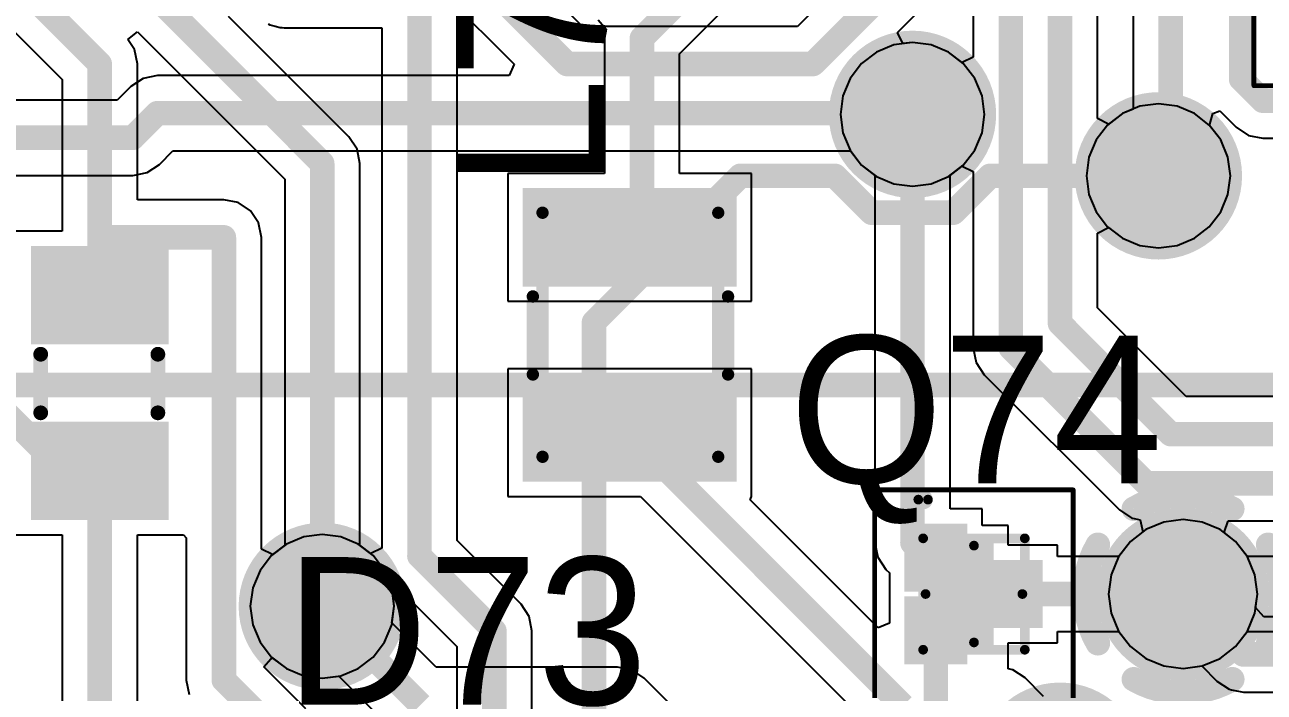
# Model space of a CAD drawing. Header units: millimetres. Extents: x 50.7 to 141.9, y 26.7 to 123.6.
# Drawn here: x 91.8 to 104.6, y 84.84 to 91.73 of the extents above; entities that cross this region are included whole.
import ezdxf

# ---------------------------------------------------------------- set-up
doc = ezdxf.new("R2010")
doc.units = ezdxf.units.MM
for name, color, linetype in [('BottomLayer', 5, 'Continuous'), ('BottomSolder', 6, 'Continuous'), ('InternalPlane1', 76, 'Continuous'), ('InternalPlane3', 216, 'Continuous'), ('Mechanical13', 56, 'Continuous'), ('Mechanical15', 56, 'Continuous'), ('Mechanical16', 56, 'Continuous'), ('MidLayer1', 16, 'Continuous'), ('MidLayer2', 76, 'Continuous'), ('MidLayer3', 90, 'Continuous'), ('MidLayer4', 156, 'Continuous'), ('MultiLayer', 9, 'Continuous'), ('TopLayer', 1, 'Continuous'), ('TopOverlay', 2, 'Continuous'), ('TopPaste', 8, 'Continuous'), ('TopSolder', 216, 'Continuous')]:
    doc.layers.add(name, color=color, linetype=linetype)

msp = doc.modelspace()

# ---------------------------------------------------------------- linework, layer by layer
at = {"layer": 'BottomLayer'}
for p, q in [((97.558, 91.713), (95.386, 93.886)), ((101.339, 93.276), (99.776, 91.713)), ((95.035, 93.138), (96.85, 91.323)), ((100.81, 91.649), (102.002, 92.84)), ((99.776, 91.713), (97.558, 91.713)), ((100.866, 91.535), (100.81, 91.649)), ((100.965, 91.548), (100.866, 91.535)), ((101.157, 91.523), (100.965, 91.548)), ((101.336, 91.448), (101.157, 91.523)), ((101.49, 91.33), (101.336, 91.448)), ((96.85, 91.323), (96.801, 91.205)), ((101.608, 91.176), (101.49, 91.33)), ((93.018, 91.176), (92.891, 91.092)), ((93.166, 91.205), (93.018, 91.176)), ((96.801, 91.205), (93.166, 91.205)), ((101.683, 90.997), (101.608, 91.176)), ((92.891, 91.092), (92.751, 90.951)), ((92.751, 90.951), (91.423, 90.951)), ((101.708, 90.805), (101.683, 90.997)), ((103.313, 90.888), (103.134, 90.813)), ((103.505, 90.913), (103.313, 90.888)), ((103.697, 90.888), (103.505, 90.913)), ((103.876, 90.813), (103.697, 90.888)), ((101.683, 90.613), (101.708, 90.805)), ((103.134, 90.813), (102.98, 90.695)), ((104.03, 90.695), (103.876, 90.813)), ((102.98, 90.695), (102.862, 90.541)), ((104.148, 90.541), (104.03, 90.695)), ((101.608, 90.434), (101.683, 90.613)), ((102.862, 90.541), (102.787, 90.362)), ((104.223, 90.362), (104.148, 90.541)), ((93.187, 90.288), (93.327, 90.429)), ((93.327, 90.429), (100.325, 90.429)), ((100.325, 90.429), (100.44, 90.28)), ((101.49, 90.28), (101.608, 90.434)), ((93.061, 90.204), (93.187, 90.288)), ((100.44, 90.28), (100.594, 90.162)), ((101.336, 90.162), (101.49, 90.28)), ((102.787, 90.362), (102.762, 90.17)), ((104.248, 90.17), (104.223, 90.362)), ((91.423, 90.175), (92.912, 90.175)), ((92.912, 90.175), (93.061, 90.204)), ((100.594, 90.162), (100.773, 90.087)), ((101.157, 90.087), (101.336, 90.162)), ((102.762, 90.17), (102.787, 89.978)), ((104.223, 89.978), (104.248, 90.17)), ((100.773, 90.087), (100.965, 90.062)), ((100.965, 90.062), (101.157, 90.087)), ((102.787, 89.978), (102.862, 89.799)), ((104.148, 89.799), (104.223, 89.978)), ((102.862, 89.799), (102.98, 89.645)), ((104.03, 89.645), (104.148, 89.799)), ((102.98, 89.645), (103.134, 89.527)), ((103.876, 89.527), (104.03, 89.645)), ((103.134, 89.527), (103.313, 89.452)), ((103.697, 89.452), (103.876, 89.527)), ((103.313, 89.452), (103.505, 89.427)), ((103.505, 89.427), (103.697, 89.452)), ((103.56, 86.594), (103.375, 86.518)), ((103.759, 86.621), (103.56, 86.594)), ((103.958, 86.594), (103.759, 86.621)), ((104.143, 86.518), (103.958, 86.594)), ((94.677, 86.443), (94.498, 86.368)), ((94.869, 86.468), (94.677, 86.443)), ((95.061, 86.443), (94.869, 86.468)), ((95.24, 86.368), (95.061, 86.443)), ((103.375, 86.518), (103.216, 86.395)), ((104.302, 86.395), (104.143, 86.518)), ((94.498, 86.368), (94.344, 86.25)), ((95.394, 86.25), (95.24, 86.368)), ((103.216, 86.395), (103.093, 86.236)), ((104.421, 86.24), (104.302, 86.395)), ((94.344, 86.25), (94.226, 86.096)), ((95.512, 86.096), (95.394, 86.25)), ((103.093, 86.236), (103.017, 86.051)), ((105.122, 86.24), (104.421, 86.24)), ((94.226, 86.096), (94.151, 85.917)), ((95.587, 85.917), (95.512, 86.096)), ((103.017, 86.051), (102.99, 85.852)), ((94.151, 85.917), (94.126, 85.725)), ((95.612, 85.725), (95.587, 85.917)), ((102.99, 85.852), (103.017, 85.653)), ((94.126, 85.725), (94.151, 85.533)), ((95.589, 85.554), (95.612, 85.725)), ((103.017, 85.653), (103.093, 85.468)), ((94.151, 85.533), (94.226, 85.354)), ((96.046, 85.097), (95.589, 85.554)), ((103.093, 85.468), (103.216, 85.309)), ((104.302, 85.309), (104.421, 85.464)), ((104.421, 85.464), (105.283, 85.464)), ((94.226, 85.354), (94.344, 85.2)), ((103.216, 85.309), (103.375, 85.186)), ((104.143, 85.186), (104.302, 85.309)), ((94.344, 85.2), (94.498, 85.082)), ((103.375, 85.186), (103.56, 85.11)), ((103.958, 85.11), (104.143, 85.186)), ((94.498, 85.082), (94.677, 85.007)), ((94.677, 85.007), (94.869, 84.982)), ((94.869, 84.982), (95.04, 85.005)), ((95.04, 85.005), (95.428, 84.616)), ((97.917, 85.097), (96.046, 85.097)), ((98.066, 85.068), (97.917, 85.097)), ((98.192, 84.984), (98.066, 85.068)), ((103.56, 85.11), (103.759, 85.083)), ((103.759, 85.083), (103.958, 85.11)), ((98.52, 84.655), (98.192, 84.984))]:
    msp.add_line(p, q, dxfattribs=at)
at = {"layer": 'BottomLayer', "const_width": 0.254}
for points in [[(95.111, 93.611), (97.397, 91.325)], [(99.937, 91.325), (101.727, 93.115)], [(97.397, 91.325), (99.937, 91.325)], [(92.912, 90.563), (93.166, 90.817)], [(93.166, 90.817), (100.838, 90.817)], [(90.793, 90.563), (92.912, 90.563)], [(103.759, 85.852), (105.283, 85.852)], [(94.869, 85.725), (95.885, 84.709)]]:
    msp.add_lwpolyline(points, dxfattribs=at)
at = {"layer": 'BottomLayer'}
for points, const_width in [([(97.333, 91.325, 1), (97.46, 91.325, 1)], 0.127), ([(97.333, 91.325, 1), (97.46, 91.325, 1)], 0.127), ([(99.873, 91.325, 1), (100, 91.325, 1)], 0.127), ([(99.873, 91.325, 1), (100, 91.325, 1)], 0.127), ([(100.724, 90.805, 1), (101.206, 90.805, 1)], 0.483), ([(93.103, 90.817, 1), (93.23, 90.817, 1)], 0.127), ([(93.103, 90.817, 1), (93.23, 90.817, 1)], 0.127), ([(100.775, 90.817, 1), (100.901, 90.817, 1)], 0.127), ([(92.849, 90.563, 1), (92.976, 90.563, 1)], 0.127), ([(92.849, 90.563, 1), (92.976, 90.563, 1)], 0.127), ([(103.264, 90.17, 1), (103.746, 90.17, 1)], 0.483), ([(103.505, 85.852, 1), (104.013, 85.852, 1)], 0.508), ([(94.628, 85.725, 1), (95.11, 85.725, 1)], 0.483), ([(103.695, 85.852, 1), (103.823, 85.852, 1)], 0.127), ([(94.805, 85.725, 1), (94.932, 85.725, 1)], 0.127)]:
    msp.add_lwpolyline(points, format="xyb", close=True, dxfattribs=dict(at, const_width=const_width))
at = {"layer": 'BottomSolder'}
for points, const_width in [([(100.673, 90.805, 1), (101.257, 90.805, 1)], 0.584), ([(103.213, 90.17, 1), (103.797, 90.17, 1)], 0.584), ([(103.454, 85.852, 1), (104.064, 85.852, 1)], 0.61), ([(94.577, 85.725, 1), (95.161, 85.725, 1)], 0.584)]:
    msp.add_lwpolyline(points, format="xyb", close=True, dxfattribs=dict(at, const_width=const_width))
at = {"layer": 'InternalPlane1'}
for points, const_width in [([(100.533, 90.805, 1), (101.397, 90.805, 1)], 0.864), ([(103.073, 90.17, 1), (103.937, 90.17, 1)], 0.864), ([(103.188, 86.732, 1), (103.314, 86.732, 1)], 0.127), ([(104.204, 86.732, 1), (104.331, 86.732, 1)], 0.127), ([(94.437, 85.725, 1), (95.301, 85.725, 1)], 0.864), ([(102.816, 86.36, 1), (102.943, 86.36, 1)], 0.127), ([(104.575, 86.36, 1), (104.702, 86.36, 1)], 0.127), ([(102.816, 85.344, 1), (102.943, 85.344, 1)], 0.127), ([(104.575, 85.344, 1), (104.702, 85.344, 1)], 0.127), ([(103.188, 84.972, 1), (103.314, 84.972, 1)], 0.127), ([(104.204, 84.972, 1), (104.331, 84.972, 1)], 0.127), ([(102.057, 84.074, 1), (102.921, 84.074, 1)], 0.864)]:
    msp.add_lwpolyline(points, format="xyb", close=True, dxfattribs=dict(at, const_width=const_width))
at = {"layer": 'InternalPlane1', "const_width": 0.254}
for points in [[(103.251, 86.732, -0.267949), (104.267, 86.732)], [(102.879, 85.344, -0.267949), (102.879, 86.36)], [(104.639, 86.36, -0.267949), (104.639, 85.344)], [(104.267, 84.972, -0.267949), (103.251, 84.972)]]:
    msp.add_lwpolyline(points, format="xyb", dxfattribs=at)
at = {"layer": 'InternalPlane3'}
for points, const_width in [([(100.533, 90.805, 1), (101.397, 90.805, 1)], 0.864), ([(103.073, 90.17, 1), (103.937, 90.17, 1)], 0.864), ([(103.314, 85.852, 1), (104.204, 85.852, 1)], 0.889), ([(94.437, 85.725, 1), (95.301, 85.725, 1)], 0.864), ([(102.057, 84.074, 1), (102.921, 84.074, 1)], 0.864)]:
    msp.add_lwpolyline(points, format="xyb", close=True, dxfattribs=dict(at, const_width=const_width))
at = {"layer": 'Mechanical13', "const_width": 0.1}
for points in [[(101.075, 86.427), (102.125, 86.427)], [(101.075, 85.277), (101.075, 86.427)], [(102.125, 85.277), (102.125, 86.427)], [(101.075, 85.277), (102.125, 85.277)]]:
    msp.add_lwpolyline(points, dxfattribs=at)
at = {"layer": 'Mechanical13', "const_width": 0.05}
for points in [[(101.05, 86.427, 1), (101.1, 86.427, 1)], [(101.05, 86.427, 1), (101.1, 86.427, 1)], [(102.1, 86.427, 1), (102.15, 86.427, 1)], [(102.1, 86.427, 1), (102.15, 86.427, 1)], [(101.05, 85.277, 1), (101.1, 85.277, 1)], [(101.05, 85.277, 1), (101.1, 85.277, 1)], [(102.1, 85.277, 1), (102.15, 85.277, 1)], [(102.1, 85.277, 1), (102.15, 85.277, 1)]]:
    msp.add_lwpolyline(points, format="xyb", close=True, dxfattribs=at)
at = {"layer": 'Mechanical15'}
for points, const_width in [([(104.491, 91.102), (104.491, 93.302)], 0.05), ([(104.491, 91.102), (107.091, 91.102)], 0.05), ([(100.575, 86.927), (102.625, 86.927)], 0.05), ([(100.575, 84.777), (100.575, 86.927)], 0.05), ([(102.625, 84.777), (102.625, 86.927)], 0.05), ([(101.6, 85.352), (101.6, 86.352)], 0.1), ([(101.1, 85.852), (102.1, 85.852)], 0.1)]:
    msp.add_lwpolyline(points, dxfattribs=dict(at, const_width=const_width))
for points, const_width in [([(104.479, 91.102, 1), (104.503, 91.102, 1)], 0.025), ([(104.479, 91.102, 1), (104.503, 91.102, 1)], 0.025), ([(100.563, 86.927, 1), (100.588, 86.927, 1)], 0.025), ([(100.563, 86.927, 1), (100.588, 86.927, 1)], 0.025), ([(102.612, 86.927, 1), (102.637, 86.927, 1)], 0.025), ([(102.612, 86.927, 1), (102.637, 86.927, 1)], 0.025), ([(101.575, 86.352, 1), (101.625, 86.352, 1)], 0.05), ([(101.075, 85.852, 1), (101.125, 85.852, 1)], 0.05), ([(102.075, 85.852, 1), (102.125, 85.852, 1)], 0.05), ([(101.575, 85.352, 1), (101.625, 85.352, 1)], 0.05)]:
    msp.add_lwpolyline(points, format="xyb", close=True, dxfattribs=dict(at, const_width=const_width))
at = {"layer": 'Mechanical16', "const_width": 0.127}
for points in [[(97.144, 87.269), (97.144, 89.789)], [(97.144, 89.789), (98.958, 89.789)], [(98.958, 87.269), (98.958, 89.789)], [(97.144, 87.269), (98.958, 87.269)]]:
    msp.add_lwpolyline(points, dxfattribs=at)
at = {"layer": 'Mechanical16', "const_width": 0.0635}
for points in [[(97.112, 89.789, 1), (97.176, 89.789, 1)], [(97.112, 89.789, 1), (97.176, 89.789, 1)], [(98.927, 89.789, 1), (98.99, 89.789, 1)], [(98.927, 89.789, 1), (98.99, 89.789, 1)], [(97.112, 87.269, 1), (97.176, 87.269, 1)], [(97.112, 87.269, 1), (97.176, 87.269, 1)], [(98.927, 87.269, 1), (98.99, 87.269, 1)], [(98.927, 87.269, 1), (98.99, 87.269, 1)]]:
    msp.add_lwpolyline(points, format="xyb", close=True, dxfattribs=at)
at = {"layer": 'MidLayer1'}
for points, const_width in [([(100.724, 90.805, 1), (101.206, 90.805, 1)], 0.483), ([(103.264, 90.17, 1), (103.746, 90.17, 1)], 0.483), ([(103.505, 85.852, 1), (104.013, 85.852, 1)], 0.508), ([(94.628, 85.725, 1), (95.11, 85.725, 1)], 0.483)]:
    msp.add_lwpolyline(points, format="xyb", close=True, dxfattribs=dict(at, const_width=const_width))
at = {"layer": 'MidLayer1', "const_width": 0.254}
msp.add_lwpolyline([(74.93, 88.011), (106.212, 88.011)], dxfattribs=at)
at = {"layer": 'MidLayer2'}
for points, const_width in [([(100.724, 90.805, 1), (101.206, 90.805, 1)], 0.483), ([(103.264, 90.17, 1), (103.746, 90.17, 1)], 0.483), ([(99.123, 90.17, 1), (99.25, 90.17, 1)], 0.127), ([(99.123, 90.17, 1), (99.25, 90.17, 1)], 0.127), ([(100.1, 90.17, 1), (100.227, 90.17, 1)], 0.127), ([(100.1, 90.17, 1), (100.227, 90.17, 1)], 0.127), ([(101.703, 90.17, 1), (101.83, 90.17, 1)], 0.127), ([(101.703, 90.17, 1), (101.83, 90.17, 1)], 0.127), ([(103.442, 90.17, 1), (103.569, 90.17, 1)], 0.127), ([(100.481, 89.789, 1), (100.608, 89.789, 1)], 0.127), ([(100.481, 89.789, 1), (100.608, 89.789, 1)], 0.127), ([(101.322, 89.789, 1), (101.449, 89.789, 1)], 0.127), ([(101.322, 89.789, 1), (101.449, 89.789, 1)], 0.127), ([(97.612, 88.658, 1), (97.739, 88.658, 1)], 0.127), ([(97.612, 88.658, 1), (97.739, 88.658, 1)], 0.127), ([(103.505, 85.852, 1), (104.013, 85.852, 1)], 0.508), ([(94.628, 85.725, 1), (95.11, 85.725, 1)], 0.483)]:
    msp.add_lwpolyline(points, format="xyb", close=True, dxfattribs=dict(at, const_width=const_width))
at = {"layer": 'MidLayer2', "const_width": 0.254}
for points in [[(97.675, 88.658), (99.187, 90.17)], [(99.187, 90.17), (100.163, 90.17)], [(100.163, 90.17), (100.544, 89.789)], [(101.386, 89.789), (101.767, 90.17)], [(101.767, 90.17), (103.505, 90.17)], [(100.544, 89.789), (101.386, 89.789)], [(97.675, 72.95), (97.675, 88.658)]]:
    msp.add_lwpolyline(points, dxfattribs=at)
at = {"layer": 'MidLayer3'}
for p, q in [((100.965, 91.548), (100.773, 91.523)), ((101.157, 91.523), (100.965, 91.548)), ((100.594, 91.448), (100.44, 91.33)), ((100.773, 91.523), (100.594, 91.448)), ((101.336, 91.448), (101.157, 91.523)), ((101.49, 91.33), (101.336, 91.448)), ((100.44, 91.33), (100.322, 91.176)), ((101.608, 91.176), (101.49, 91.33)), ((100.322, 91.176), (100.247, 90.997)), ((101.683, 90.997), (101.608, 91.176)), ((100.247, 90.997), (100.222, 90.805)), ((101.708, 90.805), (101.683, 90.997)), ((103.313, 90.888), (103.134, 90.813)), ((103.505, 90.913), (103.313, 90.888)), ((103.697, 90.888), (103.505, 90.913)), ((103.876, 90.813), (103.697, 90.888)), ((100.222, 90.805), (100.247, 90.613)), ((101.683, 90.613), (101.708, 90.805)), ((103.134, 90.813), (102.98, 90.695)), ((104.03, 90.695), (103.876, 90.813)), ((102.98, 90.695), (102.862, 90.541)), ((104.148, 90.541), (104.03, 90.695)), ((100.247, 90.613), (100.322, 90.434)), ((101.608, 90.434), (101.683, 90.613)), ((102.862, 90.541), (102.787, 90.362)), ((104.223, 90.362), (104.148, 90.541)), ((100.322, 90.434), (100.44, 90.28)), ((101.49, 90.28), (101.608, 90.434)), ((100.44, 90.28), (100.594, 90.162)), ((101.336, 90.162), (101.49, 90.28)), ((102.787, 90.362), (102.762, 90.17)), ((104.248, 90.17), (104.223, 90.362)), ((100.594, 90.162), (100.773, 90.087)), ((101.157, 90.087), (101.336, 90.162)), ((102.762, 90.17), (102.787, 89.978)), ((104.223, 89.978), (104.248, 90.17)), ((100.773, 90.087), (100.965, 90.062)), ((100.965, 90.062), (101.157, 90.087)), ((102.787, 89.978), (102.862, 89.799)), ((104.148, 89.799), (104.223, 89.978)), ((102.862, 89.799), (102.98, 89.645)), ((104.03, 89.645), (104.148, 89.799)), ((102.98, 89.645), (103.134, 89.527)), ((103.876, 89.527), (104.03, 89.645)), ((103.134, 89.527), (103.313, 89.452)), ((103.697, 89.452), (103.876, 89.527)), ((103.313, 89.452), (103.505, 89.427)), ((103.505, 89.427), (103.697, 89.452)), ((103.56, 86.594), (103.375, 86.518)), ((103.759, 86.621), (103.56, 86.594)), ((103.958, 86.594), (103.759, 86.621)), ((104.143, 86.518), (103.958, 86.594)), ((94.677, 86.443), (94.498, 86.368)), ((94.869, 86.468), (94.677, 86.443)), ((95.061, 86.443), (94.869, 86.468)), ((95.24, 86.368), (95.061, 86.443)), ((103.375, 86.518), (103.216, 86.395)), ((104.302, 86.395), (104.143, 86.518)), ((94.498, 86.368), (94.344, 86.25)), ((95.394, 86.25), (95.24, 86.368)), ((103.216, 86.395), (103.093, 86.236)), ((104.425, 86.236), (104.302, 86.395)), ((94.344, 86.25), (94.226, 86.096)), ((95.512, 86.096), (95.394, 86.25)), ((103.093, 86.236), (103.017, 86.051)), ((104.501, 86.051), (104.425, 86.236)), ((94.226, 86.096), (94.151, 85.917)), ((95.587, 85.917), (95.512, 86.096)), ((103.017, 86.051), (102.99, 85.852)), ((104.528, 85.852), (104.501, 86.051)), ((94.151, 85.917), (94.126, 85.725)), ((95.612, 85.725), (95.587, 85.917)), ((102.99, 85.852), (103.017, 85.653)), ((104.501, 85.653), (104.528, 85.852)), ((94.126, 85.725), (94.151, 85.533)), ((95.587, 85.533), (95.612, 85.725)), ((103.017, 85.653), (103.093, 85.468)), ((104.425, 85.468), (104.501, 85.653)), ((94.151, 85.533), (94.226, 85.354)), ((95.512, 85.354), (95.587, 85.533)), ((103.093, 85.468), (103.216, 85.309)), ((104.302, 85.309), (104.425, 85.468)), ((94.226, 85.354), (94.344, 85.2)), ((95.394, 85.2), (95.512, 85.354)), ((103.216, 85.309), (103.375, 85.186)), ((104.143, 85.186), (104.302, 85.309)), ((94.344, 85.2), (94.498, 85.082)), ((95.24, 85.082), (95.394, 85.2)), ((103.375, 85.186), (103.56, 85.11)), ((103.958, 85.11), (104.143, 85.186)), ((94.498, 85.082), (94.677, 85.007)), ((94.677, 85.007), (94.869, 84.982)), ((94.869, 84.982), (95.061, 85.007)), ((95.061, 85.007), (95.24, 85.082)), ((103.56, 85.11), (103.759, 85.083)), ((103.759, 85.083), (103.958, 85.11))]:
    msp.add_line(p, q, dxfattribs=at)
for points, const_width in [([(100.724, 90.805, 1), (101.206, 90.805, 1)], 0.483), ([(103.264, 90.17, 1), (103.746, 90.17, 1)], 0.483), ([(103.505, 85.852, 1), (104.013, 85.852, 1)], 0.508), ([(94.628, 85.725, 1), (95.11, 85.725, 1)], 0.483)]:
    msp.add_lwpolyline(points, format="xyb", close=True, dxfattribs=dict(at, const_width=const_width))
at = {"layer": 'MidLayer4'}
for p, q in [((100.965, 91.548), (100.773, 91.523)), ((101.157, 91.523), (100.965, 91.548)), ((100.594, 91.448), (100.44, 91.33)), ((100.773, 91.523), (100.594, 91.448)), ((101.336, 91.448), (101.157, 91.523)), ((101.49, 91.33), (101.336, 91.448)), ((100.44, 91.33), (100.322, 91.176)), ((101.608, 91.176), (101.49, 91.33)), ((100.322, 91.176), (100.247, 90.997)), ((101.683, 90.997), (101.608, 91.176)), ((100.247, 90.997), (100.222, 90.805)), ((101.708, 90.805), (101.683, 90.997)), ((103.313, 90.888), (103.134, 90.813)), ((103.505, 90.913), (103.313, 90.888)), ((103.697, 90.888), (103.505, 90.913)), ((103.876, 90.813), (103.697, 90.888)), ((100.222, 90.805), (100.247, 90.613)), ((101.683, 90.613), (101.708, 90.805)), ((103.134, 90.813), (102.98, 90.695)), ((104.03, 90.695), (103.876, 90.813)), ((102.98, 90.695), (102.862, 90.541)), ((104.148, 90.541), (104.03, 90.695)), ((100.247, 90.613), (100.322, 90.434)), ((101.608, 90.434), (101.683, 90.613)), ((102.862, 90.541), (102.787, 90.362)), ((104.223, 90.362), (104.148, 90.541)), ((100.322, 90.434), (100.44, 90.28)), ((101.49, 90.28), (101.608, 90.434)), ((100.44, 90.28), (100.594, 90.162)), ((101.336, 90.162), (101.49, 90.28)), ((102.787, 90.362), (102.762, 90.17)), ((104.248, 90.17), (104.223, 90.362)), ((100.594, 90.162), (100.773, 90.087)), ((101.157, 90.087), (101.336, 90.162)), ((102.762, 90.17), (102.787, 89.978)), ((104.223, 89.978), (104.248, 90.17)), ((100.773, 90.087), (100.965, 90.062)), ((100.965, 90.062), (101.157, 90.087)), ((102.787, 89.978), (102.862, 89.799)), ((104.148, 89.799), (104.223, 89.978)), ((102.862, 89.799), (102.98, 89.645)), ((104.03, 89.645), (104.148, 89.799)), ((102.98, 89.645), (103.134, 89.527)), ((103.876, 89.527), (104.03, 89.645)), ((103.134, 89.527), (103.313, 89.452)), ((103.697, 89.452), (103.876, 89.527)), ((103.313, 89.452), (103.505, 89.427)), ((103.505, 89.427), (103.697, 89.452)), ((103.56, 86.594), (103.375, 86.518)), ((103.759, 86.621), (103.56, 86.594)), ((103.958, 86.594), (103.759, 86.621)), ((104.143, 86.518), (103.958, 86.594)), ((94.677, 86.443), (94.498, 86.368)), ((94.869, 86.468), (94.677, 86.443)), ((95.061, 86.443), (94.869, 86.468)), ((95.24, 86.368), (95.061, 86.443)), ((103.375, 86.518), (103.216, 86.395)), ((104.302, 86.395), (104.143, 86.518)), ((94.498, 86.368), (94.344, 86.25)), ((95.394, 86.25), (95.24, 86.368)), ((103.216, 86.395), (103.093, 86.236)), ((104.425, 86.236), (104.302, 86.395)), ((94.344, 86.25), (94.226, 86.096)), ((95.512, 86.096), (95.394, 86.25)), ((103.093, 86.236), (103.017, 86.051)), ((104.501, 86.051), (104.425, 86.236)), ((94.226, 86.096), (94.151, 85.917)), ((95.587, 85.917), (95.512, 86.096)), ((103.017, 86.051), (102.99, 85.852)), ((104.528, 85.852), (104.501, 86.051)), ((94.151, 85.917), (94.126, 85.725)), ((95.612, 85.725), (95.587, 85.917)), ((102.99, 85.852), (103.017, 85.653)), ((104.501, 85.653), (104.528, 85.852)), ((94.126, 85.725), (94.151, 85.533)), ((95.587, 85.533), (95.612, 85.725)), ((103.017, 85.653), (103.093, 85.468)), ((104.425, 85.468), (104.501, 85.653)), ((94.151, 85.533), (94.226, 85.354)), ((95.512, 85.354), (95.587, 85.533)), ((103.093, 85.468), (103.216, 85.309)), ((104.302, 85.309), (104.425, 85.468)), ((94.226, 85.354), (94.344, 85.2)), ((95.394, 85.2), (95.512, 85.354)), ((103.216, 85.309), (103.375, 85.186)), ((104.143, 85.186), (104.302, 85.309)), ((94.344, 85.2), (94.498, 85.082)), ((95.24, 85.082), (95.394, 85.2)), ((103.375, 85.186), (103.56, 85.11)), ((103.958, 85.11), (104.143, 85.186)), ((94.498, 85.082), (94.677, 85.007)), ((94.677, 85.007), (94.869, 84.982)), ((94.869, 84.982), (95.061, 85.007)), ((95.061, 85.007), (95.24, 85.082)), ((103.56, 85.11), (103.759, 85.083)), ((103.759, 85.083), (103.958, 85.11))]:
    msp.add_line(p, q, dxfattribs=at)
for points, const_width in [([(100.724, 90.805, 1), (101.206, 90.805, 1)], 0.483), ([(103.264, 90.17, 1), (103.746, 90.17, 1)], 0.483), ([(103.505, 85.852, 1), (104.013, 85.852, 1)], 0.508), ([(94.628, 85.725, 1), (95.11, 85.725, 1)], 0.483)]:
    msp.add_lwpolyline(points, format="xyb", close=True, dxfattribs=dict(at, const_width=const_width))
at = {"layer": 'MultiLayer'}
for points, const_width in [([(100.724, 90.805, 1), (101.206, 90.805, 1)], 0.483), ([(103.264, 90.17, 1), (103.746, 90.17, 1)], 0.483), ([(103.505, 85.852, 1), (104.013, 85.852, 1)], 0.508), ([(94.628, 85.725, 1), (95.11, 85.725, 1)], 0.483)]:
    msp.add_lwpolyline(points, format="xyb", close=True, dxfattribs=dict(at, const_width=const_width))
at = {"layer": 'TopLayer'}
for p, q in [((101.593, 94.702), (101.593, 91.396)), ((102.877, 90.761), (102.877, 94.331)), ((103.244, 93.726), (103.244, 90.859)), ((90.866, 92.481), (92.183, 91.164)), ((96.261, 86.406), (96.261, 92.087)), ((95.144, 90.572), (93.9, 91.816)), ((98.559, 91.43), (99.004, 91.875)), ((92.861, 91.577), (92.959, 91.658)), ((92.959, 91.658), (94.481, 90.136)), ((94.31, 91.74), (94.327, 91.728)), ((94.327, 91.728), (94.382, 91.717)), ((94.382, 91.717), (94.435, 91.701)), ((94.435, 91.701), (94.455, 91.703)), ((94.455, 91.703), (94.476, 91.699)), ((94.476, 91.699), (95.485, 91.699)), ((95.485, 91.699), (95.485, 86.325)), ((97.72, 91.782), (97.801, 91.684)), ((97.801, 91.684), (97.783, 91.591)), ((92.93, 91.474), (92.861, 91.577)), ((97.783, 91.591), (97.783, 90.195)), ((100.965, 91.548), (100.773, 91.523)), ((101.157, 91.523), (100.965, 91.548)), ((92.959, 91.325), (92.93, 91.474)), ((98.559, 90.195), (98.559, 91.43)), ((100.594, 91.448), (100.44, 91.33)), ((100.773, 91.523), (100.594, 91.448)), ((101.336, 91.448), (101.157, 91.523)), ((101.479, 91.339), (101.336, 91.448)), ((92.959, 89.923), (92.959, 91.325)), ((100.44, 91.33), (100.322, 91.176)), ((101.593, 91.396), (101.479, 91.339)), ((92.183, 91.164), (92.183, 89.598)), ((100.322, 91.176), (100.247, 90.997)), ((100.247, 90.997), (100.222, 90.805)), ((100.222, 90.805), (100.247, 90.613)), ((102.991, 90.704), (102.877, 90.761)), ((103.134, 90.813), (102.991, 90.704)), ((103.244, 90.859), (103.134, 90.813)), ((104.034, 90.69), (104.067, 90.813)), ((104.067, 90.813), (104.138, 90.842)), ((104.138, 90.842), (104.308, 90.671)), ((104.148, 90.541), (104.034, 90.69)), ((104.308, 90.671), (104.435, 90.587)), ((95.228, 90.446), (95.144, 90.572)), ((100.247, 90.613), (100.322, 90.434)), ((104.223, 90.362), (104.148, 90.541)), ((104.435, 90.587), (104.583, 90.558)), ((104.583, 90.558), (105.235, 90.558)), ((95.257, 90.297), (95.228, 90.446)), ((100.322, 90.434), (100.44, 90.28)), ((95.257, 86.355), (95.257, 90.297)), ((100.44, 90.28), (100.577, 90.175)), ((101.353, 90.175), (101.479, 90.271)), ((101.479, 90.271), (101.593, 90.214)), ((104.248, 90.17), (104.223, 90.362)), ((94.481, 90.136), (94.481, 86.355)), ((97.783, 90.195), (96.787, 90.195)), ((96.787, 90.195), (96.787, 88.875)), ((99.301, 90.195), (98.559, 90.195)), ((99.301, 88.875), (99.301, 90.195)), ((100.577, 90.175), (100.577, 86.381)), ((101.353, 86.731), (101.353, 90.175)), ((101.593, 90.214), (101.593, 88.392)), ((104.223, 89.978), (104.248, 90.17)), ((93.853, 89.923), (92.959, 89.923)), ((94.002, 89.894), (93.853, 89.923)), ((94.128, 89.81), (94.002, 89.894)), ((104.148, 89.799), (104.223, 89.978)), ((94.212, 89.684), (94.128, 89.81)), ((104.03, 89.645), (104.148, 89.799)), ((94.241, 89.535), (94.212, 89.684)), ((102.877, 89.579), (102.991, 89.636)), ((102.991, 89.636), (103.134, 89.527)), ((103.876, 89.527), (104.03, 89.645)), ((92.183, 89.598), (91.707, 89.598)), ((94.241, 86.316), (94.241, 89.535)), ((102.877, 88.807), (102.877, 89.579)), ((103.134, 89.527), (103.313, 89.452)), ((103.697, 89.452), (103.876, 89.527)), ((103.313, 89.452), (103.505, 89.427)), ((103.505, 89.427), (103.697, 89.452)), ((96.787, 88.875), (99.301, 88.875)), ((103.793, 87.891), (102.877, 88.807)), ((101.593, 88.392), (101.622, 88.243)), ((101.622, 88.243), (101.706, 88.117)), ((99.301, 88.179), (96.787, 88.179)), ((96.787, 88.179), (96.787, 86.859)), ((99.301, 86.859), (99.301, 88.179)), ((101.706, 88.117), (103.103, 86.72)), ((107.102, 87.891), (103.793, 87.891)), ((96.787, 86.859), (98.155, 86.859)), ((98.155, 86.859), (100.451, 84.562)), ((99.287, 86.825), (99.301, 86.859)), ((100.61, 85.503), (99.287, 86.825)), ((99.301, 86.859), (99.301, 86.859)), ((99.301, 86.859), (99.301, 86.859)), ((101.685, 86.731), (101.353, 86.731)), ((101.685, 86.561), (101.685, 86.731)), ((103.103, 86.72), (103.229, 86.636)), ((101.954, 86.561), (101.685, 86.561)), ((101.954, 86.356), (101.954, 86.561)), ((103.229, 86.636), (103.254, 86.631)), ((103.254, 86.631), (103.317, 86.619)), ((103.317, 86.619), (103.345, 86.495)), ((104.184, 86.486), (104.225, 86.607)), ((104.225, 86.607), (106.731, 86.607)), ((91.707, 86.463), (92.183, 86.463)), ((92.183, 86.463), (92.183, 83.451)), ((92.959, 83.612), (92.959, 86.463)), ((92.959, 86.463), (93.435, 86.463)), ((93.435, 86.463), (93.435, 86.463)), ((93.435, 86.463), (93.435, 86.463)), ((93.435, 86.463), (93.465, 86.433)), ((93.465, 86.433), (93.465, 84.963)), ((103.345, 86.495), (103.216, 86.395)), ((104.302, 86.395), (104.184, 86.486)), ((94.355, 86.259), (94.241, 86.316)), ((94.481, 86.355), (94.355, 86.259)), ((95.371, 86.269), (95.257, 86.355)), ((95.485, 86.325), (95.371, 86.269)), ((96.922, 85.746), (96.261, 86.406)), ((100.577, 86.381), (100.606, 86.232)), ((102.462, 86.356), (101.954, 86.356)), ((102.462, 86.24), (102.462, 86.356)), ((103.216, 86.395), (103.097, 86.24)), ((104.425, 86.236), (104.302, 86.395)), ((100.606, 86.232), (100.69, 86.106)), ((103.097, 86.24), (102.462, 86.24)), ((104.501, 86.051), (104.425, 86.236)), ((100.69, 86.106), (100.727, 86.07)), ((100.727, 86.07), (100.727, 85.723)), ((104.528, 85.852), (104.501, 86.051)), ((95.603, 85.796), (95.717, 85.852)), ((95.612, 85.725), (95.603, 85.796)), ((95.717, 85.852), (96.259, 85.31)), ((104.509, 85.712), (104.528, 85.852)), ((95.587, 85.533), (95.612, 85.725)), ((97.006, 85.62), (96.922, 85.746)), ((100.727, 85.723), (100.727, 85.551)), ((104.593, 85.616), (104.509, 85.712)), ((95.512, 85.354), (95.587, 85.533)), ((97.035, 85.471), (97.006, 85.62)), ((100.727, 85.551), (100.61, 85.503)), ((105.054, 85.616), (104.593, 85.616)), ((97.035, 84.361), (97.035, 85.471)), ((102.462, 85.348), (102.462, 85.464)), ((102.462, 85.464), (103.097, 85.464)), ((103.097, 85.464), (103.216, 85.309)), ((95.394, 85.2), (95.512, 85.354)), ((96.259, 85.31), (96.259, 84.361)), ((101.954, 85.143), (101.954, 85.348)), ((101.954, 85.348), (102.462, 85.348)), ((103.216, 85.309), (103.375, 85.186)), ((94.265, 85.1), (94.337, 85.182)), ((94.337, 85.182), (94.355, 85.191)), ((94.355, 85.191), (94.498, 85.082)), ((95.24, 85.082), (95.394, 85.2)), ((101.954, 85.078), (101.954, 85.143)), ((101.954, 85.143), (101.954, 85.143)), ((103.375, 85.186), (103.56, 85.11)), ((94.698, 84.667), (94.265, 85.1)), ((94.498, 85.082), (94.677, 85.007)), ((94.677, 85.007), (94.869, 84.982)), ((94.869, 84.982), (95.061, 85.007)), ((95.061, 85.007), (95.24, 85.082)), ((102.002, 85.069), (101.954, 85.078)), ((102.128, 84.985), (102.002, 85.069)), ((103.56, 85.11), (103.759, 85.083)), ((103.759, 85.083), (103.953, 85.109)), ((103.953, 85.109), (104.108, 84.953)), ((93.465, 84.963), (93.494, 84.814)), ((102.318, 84.794), (102.128, 84.985)), ((104.108, 84.953), (104.234, 84.869)), ((104.234, 84.869), (104.259, 84.864)), ((104.259, 84.864), (104.383, 84.84)), ((104.383, 84.84), (105.054, 84.84))]:
    msp.add_line(p, q, dxfattribs=at)
at = {"layer": 'TopLayer', "const_width": 0.254}
for points in [[(101.981, 88.392), (101.981, 94.702)], [(102.489, 88.646), (102.489, 94.492)], [(91.297, 93.869), (94.869, 90.297)], [(103.632, 90.17), (103.632, 93.726)], [(91.027, 92.869), (92.571, 91.325)], [(98.171, 91.591), (99.175, 92.595)], [(104.36, 91.169), (104.36, 92.566)], [(95.873, 86.245), (95.873, 92.087)], [(98.171, 89.535), (98.171, 91.591)], [(92.571, 89.535), (92.571, 91.325)], [(104.36, 91.169), (104.583, 90.946)], [(88.241, 91.083), (91.951, 87.373)], [(104.583, 90.946), (105.396, 90.946)], [(100.965, 86.381), (100.965, 90.805)], [(94.869, 85.725), (94.869, 90.297)], [(92.571, 89.535), (93.853, 89.535)], [(92.571, 88.683), (92.571, 89.535)], [(93.853, 84.963), (93.853, 89.535)], [(102.489, 88.646), (103.632, 87.503)], [(101.981, 88.392), (103.378, 86.995)], [(98.044, 87.519), (100.866, 84.697)], [(103.632, 87.503), (107.102, 87.503)], [(91.951, 87.373), (92.571, 87.373)], [(92.571, 83.451), (92.571, 87.373)], [(103.378, 86.995), (106.892, 86.995)], [(100.965, 86.381), (101.119, 86.227)], [(95.873, 86.245), (96.647, 85.471)], [(101.792, 85.852), (101.983, 85.852)], [(101.983, 85.852), (103.759, 85.852)], [(103.759, 85.852), (104.383, 85.228)], [(96.647, 83.792), (96.647, 85.471)], [(101.206, 84.71), (101.206, 85.477)], [(104.383, 85.228), (105.918, 85.228)], [(93.853, 84.963), (94.869, 83.947)]]:
    msp.add_lwpolyline(points, dxfattribs=at)
at = {"layer": 'TopLayer'}
for points, const_width in [([(98.107, 91.591, 1), (98.234, 91.591, 1)], 0.127), ([(98.107, 91.591, 1), (98.234, 91.591, 1)], 0.127), ([(92.507, 91.325, 1), (92.634, 91.325, 1)], 0.127), ([(92.507, 91.325, 1), (92.634, 91.325, 1)], 0.127), ([(100.724, 90.805, 1), (101.206, 90.805, 1)], 0.483), ([(104.296, 91.169, 1), (104.423, 91.169, 1)], 0.127), ([(104.296, 91.169, 1), (104.423, 91.169, 1)], 0.127), ([(104.52, 90.946, 1), (104.647, 90.946, 1)], 0.127), ([(104.52, 90.946, 1), (104.647, 90.946, 1)], 0.127), ([(100.901, 90.805, 1), (101.028, 90.805, 1)], 0.127), ([(103.264, 90.17, 1), (103.746, 90.17, 1)], 0.483), ([(94.805, 90.297, 1), (94.932, 90.297, 1)], 0.127), ([(94.805, 90.297, 1), (94.932, 90.297, 1)], 0.127), ([(103.569, 90.17, 1), (103.695, 90.17, 1)], 0.127), ([(92.507, 89.535, 1), (92.634, 89.535, 1)], 0.127), ([(92.507, 89.535, 1), (92.634, 89.535, 1)], 0.127), ([(92.507, 89.535, 1), (92.634, 89.535, 1)], 0.127), ([(93.789, 89.535, 1), (93.916, 89.535, 1)], 0.127), ([(93.789, 89.535, 1), (93.916, 89.535, 1)], 0.127), ([(98.107, 89.535, 1), (98.234, 89.535, 1)], 0.127), ([(92.507, 88.683, 1), (92.634, 88.683, 1)], 0.127), ([(102.425, 88.646, 1), (102.552, 88.646, 1)], 0.127), ([(102.425, 88.646, 1), (102.552, 88.646, 1)], 0.127), ([(101.918, 88.392, 1), (102.044, 88.392, 1)], 0.127), ([(101.918, 88.392, 1), (102.044, 88.392, 1)], 0.127), ([(97.98, 87.519, 1), (98.107, 87.519, 1)], 0.127), ([(103.569, 87.503, 1), (103.695, 87.503, 1)], 0.127), ([(103.569, 87.503, 1), (103.695, 87.503, 1)], 0.127), ([(91.887, 87.373, 1), (92.014, 87.373, 1)], 0.127), ([(91.887, 87.373, 1), (92.014, 87.373, 1)], 0.127), ([(92.507, 87.373, 1), (92.634, 87.373, 1)], 0.127), ([(92.507, 87.373, 1), (92.634, 87.373, 1)], 0.127), ([(103.314, 86.995, 1), (103.442, 86.995, 1)], 0.127), ([(103.314, 86.995, 1), (103.442, 86.995, 1)], 0.127), ([(100.901, 86.381, 1), (101.028, 86.381, 1)], 0.127), ([(100.901, 86.381, 1), (101.028, 86.381, 1)], 0.127), ([(95.809, 86.245, 1), (95.936, 86.245, 1)], 0.127), ([(95.809, 86.245, 1), (95.936, 86.245, 1)], 0.127), ([(101.056, 86.227, 1), (101.183, 86.227, 1)], 0.127), ([(103.505, 85.852, 1), (104.013, 85.852, 1)], 0.508), ([(94.628, 85.725, 1), (95.11, 85.725, 1)], 0.483), ([(101.728, 85.852, 1), (101.855, 85.852, 1)], 0.127), ([(101.919, 85.852, 1), (102.046, 85.852, 1)], 0.127), ([(101.919, 85.852, 1), (102.046, 85.852, 1)], 0.127), ([(103.695, 85.852, 1), (103.823, 85.852, 1)], 0.127), ([(103.695, 85.852, 1), (103.823, 85.852, 1)], 0.127), ([(94.805, 85.725, 1), (94.932, 85.725, 1)], 0.127), ([(96.584, 85.471, 1), (96.71, 85.471, 1)], 0.127), ([(96.584, 85.471, 1), (96.71, 85.471, 1)], 0.127), ([(101.143, 85.477, 1), (101.27, 85.477, 1)], 0.127), ([(104.319, 85.228, 1), (104.446, 85.228, 1)], 0.127), ([(104.319, 85.228, 1), (104.446, 85.228, 1)], 0.127), ([(93.789, 84.963, 1), (93.916, 84.963, 1)], 0.127), ([(93.789, 84.963, 1), (93.916, 84.963, 1)], 0.127)]:
    msp.add_lwpolyline(points, format="xyb", close=True, dxfattribs=dict(at, const_width=const_width))
for points in [[(97.041, 89.129), (99.047, 89.129), (97.041, 89.941), (99.047, 89.941)], [(93.181, 88.531), (93.181, 89.344), (91.961, 88.531), (91.961, 89.344)], [(97.041, 87.113), (99.047, 87.113), (97.041, 87.925), (99.047, 87.925)], [(93.181, 86.717), (93.181, 87.529), (91.961, 86.717), (91.961, 87.529)], [(101.431, 85.977), (101.431, 86.477), (100.981, 85.977), (100.981, 86.477)], [(101.7, 85.397), (101.7, 86.307), (101.5, 85.397), (101.5, 86.307)], [(102.208, 85.602), (102.208, 86.102), (101.758, 85.602), (101.758, 86.102)], [(101.431, 85.227), (101.431, 85.727), (100.981, 85.227), (100.981, 85.727)]]:
    msp.add_solid(points, dxfattribs=at)
at = {"layer": 'TopOverlay'}
for points, const_width in [([(97.044, 88.119), (97.044, 88.925)], 0.127), ([(99.06, 88.119), (99.06, 88.925)], 0.127), ([(91.961, 87.723), (91.961, 88.328)], 0.152), ([(93.171, 87.723), (93.171, 88.328)], 0.152)]:
    msp.add_lwpolyline(points, dxfattribs=dict(at, const_width=const_width))
for points, const_width in [([(97.012, 88.925, 1), (97.076, 88.925, 1)], 0.0635), ([(99.028, 88.925, 1), (99.092, 88.925, 1)], 0.0635), ([(91.923, 88.328, 1), (91.999, 88.328, 1)], 0.0762), ([(93.133, 88.328, 1), (93.209, 88.328, 1)], 0.0762), ([(97.012, 88.119, 1), (97.076, 88.119, 1)], 0.0635), ([(99.028, 88.119, 1), (99.092, 88.119, 1)], 0.0635), ([(91.923, 87.723, 1), (91.999, 87.723, 1)], 0.0762), ([(93.133, 87.723, 1), (93.209, 87.723, 1)], 0.0762), ([(101.125, 86.827, 1), (101.025, 86.827, 1)], 0.1), ([(101, 86.827, 1), (101.05, 86.827, 1)], 0.05), ([(101.1, 86.827, 1), (101.15, 86.827, 1)], 0.05)]:
    msp.add_lwpolyline(points, format="xyb", close=True, dxfattribs=dict(at, const_width=const_width))
at = {"layer": 'TopPaste'}
for points in [[(97.041, 89.129), (99.047, 89.129), (97.041, 89.941), (99.047, 89.941)], [(93.181, 88.531), (93.181, 89.344), (91.961, 88.531), (91.961, 89.344)], [(97.041, 87.113), (99.047, 87.113), (97.041, 87.925), (99.047, 87.925)], [(93.181, 86.717), (93.181, 87.529), (91.961, 86.717), (91.961, 87.529)], [(101.431, 85.977), (101.431, 86.477), (100.981, 85.977), (100.981, 86.477)], [(101.7, 85.397), (101.7, 86.307), (101.5, 85.397), (101.5, 86.307)], [(102.208, 85.602), (102.208, 86.102), (101.758, 85.602), (101.758, 86.102)], [(101.431, 85.227), (101.431, 85.727), (100.981, 85.227), (100.981, 85.727)]]:
    msp.add_solid(points, dxfattribs=at)
at = {"layer": 'TopSolder'}
for points, const_width in [([(100.673, 90.805, 1), (101.257, 90.805, 1)], 0.584), ([(103.213, 90.17, 1), (103.797, 90.17, 1)], 0.584), ([(103.454, 85.852, 1), (104.064, 85.852, 1)], 0.61), ([(94.577, 85.725, 1), (95.161, 85.725, 1)], 0.584)]:
    msp.add_lwpolyline(points, format="xyb", close=True, dxfattribs=dict(at, const_width=const_width))
for points in [[(96.939, 89.027), (99.149, 89.027), (96.939, 90.043), (99.149, 90.043)], [(93.282, 88.429), (93.282, 89.445), (91.86, 88.429), (91.86, 89.445)], [(96.939, 87.011), (99.149, 87.011), (96.939, 88.027), (99.149, 88.027)], [(93.282, 86.615), (93.282, 87.631), (91.86, 86.615), (91.86, 87.631)], [(101.533, 85.875), (101.533, 86.579), (100.879, 85.875), (100.879, 86.579)], [(101.802, 85.295), (101.802, 86.409), (101.398, 85.295), (101.398, 86.409)], [(102.31, 85.5), (102.31, 86.204), (101.656, 85.5), (101.656, 86.204)], [(101.533, 85.125), (101.533, 85.829), (100.879, 85.125), (100.879, 85.829)]]:
    msp.add_solid(points, dxfattribs=at)

# ---------------------------------------------------------------- texts
at = {"layer": 'TopOverlay'}
msp.add_text('L72', height=1.524, rotation=90, dxfattribs=at).set_placement((97.79, 90.043))
for s, p in [('Q74', (99.695, 86.995)), ('D73', (94.488, 84.709))]:
    msp.add_text(s, height=1.524, dxfattribs=at).set_placement(p)

doc.saveas('drawing.dxf')
